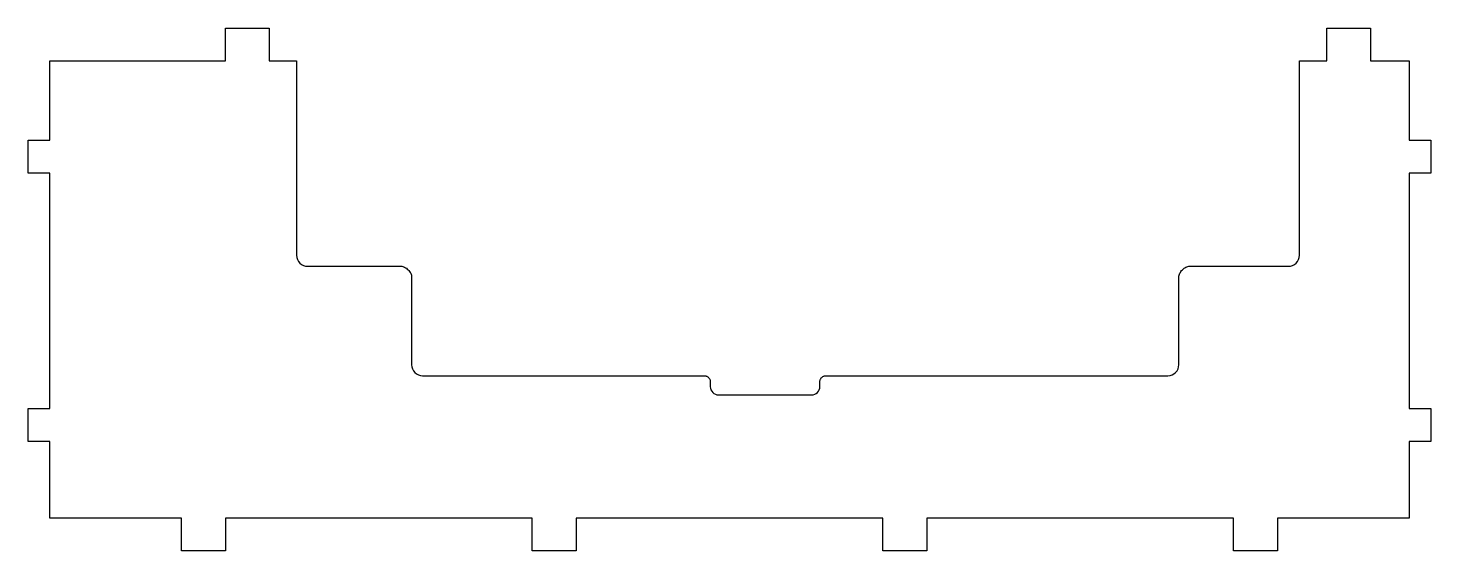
# Model space of a CAD drawing. Extents: x 0 to 256, y 0 to 96.
import ezdxf

# ---------------------------------------------------------------- set-up
doc = ezdxf.new("R2010")
doc.units = 0
doc.layers.add('LAYER_1', color=18, linetype='CONTINUOUS')

msp = doc.modelspace()

# ---------------------------------------------------------------- linework, layer by layer
at = {"layer": 'LAYER_1'}
msp.add_lwpolyline([(145.5, 32), (208, 32, 0.414214), (210, 34), (210, 50), (210.01, 50.18), (210.05, 50.36), (210.1, 50.53), (210.18, 50.71), (210.27, 50.88), (210.38, 51.05), (210.51, 51.2), (210.65, 51.35), (210.8, 51.49), (210.95, 51.62), (211.12, 51.73), (211.29, 51.82), (211.47, 51.9), (211.64, 51.95), (211.82, 51.99), (212, 52), (230, 52, 0.414214), (232, 54), (232, 84.39), (232, 89.5), (237, 89.5), (237, 95.5), (245, 95.5), (245, 89.5), (252, 89.5), (252, 85.25), (252, 75), (256, 75), (256, 69), (252, 69), (252, 26), (256, 26), (256, 20), (252, 20), (252, 6), (228, 6), (228, 0), (220, 0), (220, 6), (164, 6), (164, 0), (156, 0), (156, 6), (100, 6), (100, 0), (92, 0), (92, 6), (36, 6), (36, 0), (28, 0), (28, 6), (4, 6), (4, 20), (0, 20), (0, 26), (4, 26), (4, 69), (0, 69), (0, 75), (4, 75), (4, 85.25), (4, 89.5), (36, 89.5), (36, 95.5), (44, 95.5), (44, 89.5), (49, 89.5), (49, 80.42), (49, 54, 0.414214), (51, 52), (68, 52), (68.18, 51.99), (68.36, 51.95), (68.53, 51.9), (68.71, 51.82), (68.88, 51.73), (69.05, 51.62), (69.2, 51.49), (69.35, 51.35), (69.49, 51.2), (69.62, 51.05), (69.73, 50.88), (69.82, 50.71), (69.9, 50.53), (69.95, 50.36), (69.99, 50.18), (70, 50), (70, 34, 0.414214), (72, 32), (123.5, 32), (123.59, 31.99), (123.68, 31.98), (123.77, 31.95), (123.86, 31.91), (123.94, 31.86), (124.02, 31.81), (124.1, 31.75), (124.18, 31.68), (124.25, 31.6), (124.31, 31.52), (124.36, 31.44), (124.41, 31.36), (124.45, 31.27), (124.48, 31.18), (124.49, 31.09), (124.5, 31), (124.5, 30, 0.414214), (126, 28.5), (143, 28.5, 0.414214), (144.5, 30), (144.5, 31), (144.51, 31.09), (144.52, 31.18), (144.55, 31.27), (144.59, 31.36), (144.64, 31.44), (144.69, 31.52), (144.75, 31.6), (144.82, 31.68), (144.9, 31.75), (144.98, 31.81), (145.06, 31.86), (145.14, 31.91), (145.23, 31.95), (145.32, 31.98), (145.41, 31.99)], format="xyb", close=True, dxfattribs=at)

doc.saveas('drawing.dxf')
